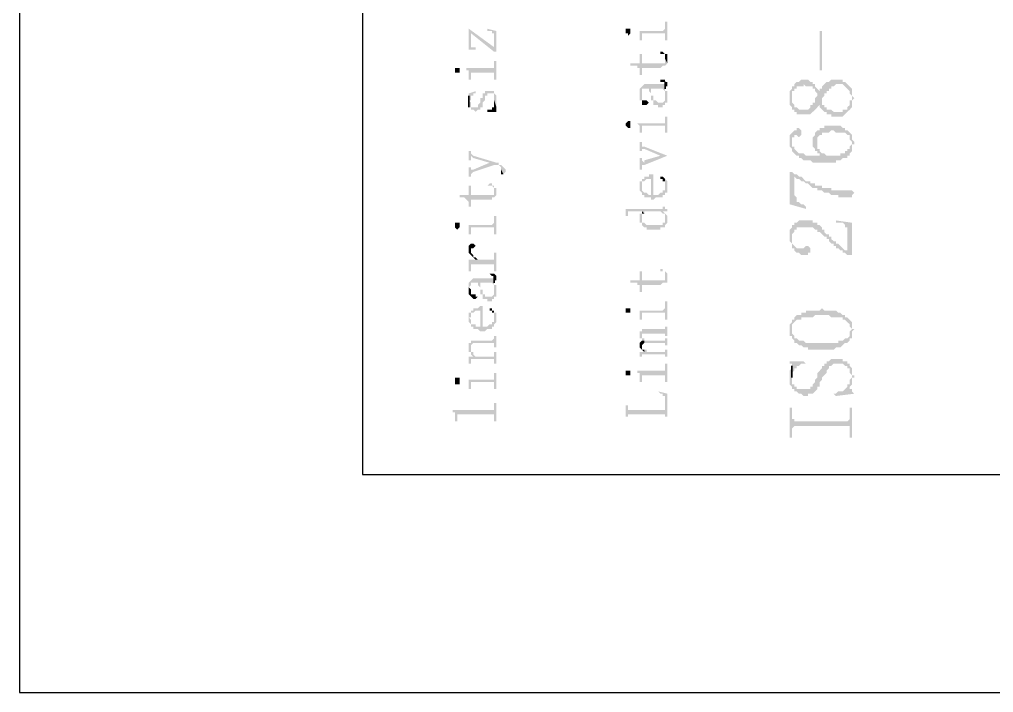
# Model space of a CAD drawing. Header units: inches. Extents: x 3613 to 8393, y -2205 to -794.
# Drawn here: x 3613.22 to 3632.26, y -1185.65 to -1172.5 of the extents above; entities that cross this region are included whole.
import ezdxf

# ---------------------------------------------------------------- set-up
doc = ezdxf.new("R2010")
doc.units = ezdxf.units.IN
doc.header["$MEASUREMENT"] = 0

msp = doc.modelspace()

# ---------------------------------------------------------------- hatches: boundary and pattern name
at = {"transparency": 33554559}
for points in [[(3622.004, -1172.676), (3622.049, -1172.766), (3622.5, -1173.127), (3622.5, -1173.037)], [(3622.004, -1172.676), (3622.004, -1173.082), (3622.184, -1173.082), (3622.139, -1173.082), (3622.139, -1173.037), (3622.049, -1173.037), (3622.049, -1172.992), (3622.049, -1172.766)], [(3622.365, -1172.676), (3622.365, -1172.721), (3622.455, -1172.721), (3622.455, -1172.766), (3622.5, -1172.766), (3622.5, -1172.811), (3622.5, -1173.127), (3622.545, -1173.127), (3622.545, -1172.721)], [(3625.073, -1172.721), (3625.073, -1172.766), (3625.118, -1172.766), (3625.118, -1172.811), (3625.118, -1172.811), (3625.163, -1172.766), (3625.163, -1172.721), (3625.163, -1172.676), (3625.073, -1172.676)], [(3625.298, -1172.721), (3625.343, -1172.721), (3625.343, -1172.766), (3625.343, -1172.811), (3625.343, -1172.856), (3625.343, -1172.902), (3625.389, -1172.902), (3625.389, -1172.811), (3625.389, -1172.766), (3625.84, -1172.766), (3625.84, -1172.902), (3625.885, -1172.902), (3625.885, -1172.541), (3625.84, -1172.541), (3625.84, -1172.676), (3625.84, -1172.676), (3625.795, -1172.721)], [(3628.909, -1173.488), (3628.909, -1172.721), (3628.864, -1172.721), (3628.864, -1173.488)], [(3625.163, -1173.353), (3625.163, -1173.398), (3625.298, -1173.398), (3625.298, -1173.443), (3625.343, -1173.443), (3625.343, -1173.488), (3625.343, -1173.579), (3625.389, -1173.579), (3625.389, -1173.443), (3625.75, -1173.443), (3625.795, -1173.398), (3625.84, -1173.398), (3625.885, -1173.353), (3625.84, -1173.263), (3625.84, -1173.308), (3625.84, -1173.353), (3625.389, -1173.353), (3625.389, -1173.172), (3625.343, -1173.172), (3625.343, -1173.353)], [(3625.75, -1173.172), (3625.84, -1173.172), (3625.84, -1173.218), (3625.84, -1173.263), (3625.84, -1173.263), (3625.885, -1173.353), (3625.885, -1173.263), (3625.885, -1173.218), (3625.885, -1173.172), (3625.84, -1173.172), (3625.795, -1173.127), (3625.75, -1173.127)], [(3621.733, -1173.488), (3621.733, -1173.533), (3621.823, -1173.533), (3621.823, -1173.488), (3621.823, -1173.443), (3621.733, -1173.443)], [(3621.959, -1173.443), (3621.959, -1173.488), (3622.004, -1173.488), (3622.004, -1173.533), (3622.004, -1173.579), (3622.004, -1173.669), (3622.049, -1173.669), (3622.049, -1173.533), (3622.5, -1173.533), (3622.5, -1173.669), (3622.545, -1173.669), (3622.545, -1173.308), (3622.5, -1173.308), (3622.5, -1173.443), (3622.455, -1173.443)], [(3625.343, -1173.94), (3625.343, -1173.985), (3625.343, -1174.03), (3625.343, -1174.075), (3625.389, -1174.075), (3625.389, -1173.94), (3625.389, -1173.895), (3625.389, -1173.849), (3625.524, -1173.849), (3625.524, -1173.895), (3625.524, -1173.895), (3625.569, -1173.94), (3625.569, -1173.985), (3625.569, -1173.849), (3625.795, -1173.849), (3625.84, -1173.895), (3625.84, -1173.94), (3625.84, -1173.985), (3625.84, -1174.03), (3625.885, -1173.895), (3625.84, -1173.895), (3625.84, -1173.849), (3625.84, -1173.759), (3625.434, -1173.759), (3625.389, -1173.804), (3625.389, -1173.804), (3625.343, -1173.849), (3625.343, -1173.895)], [(3625.75, -1173.669), (3625.75, -1173.714), (3625.84, -1173.714), (3625.84, -1173.804), (3625.885, -1173.804), (3625.885, -1173.759), (3625.885, -1173.714), (3625.84, -1173.714), (3625.84, -1173.669), (3625.795, -1173.669)], [(3628.277, -1174.03), (3628.277, -1174.165), (3628.322, -1174.21), (3628.322, -1174.256), (3628.367, -1174.256), (3628.367, -1174.301), (3628.412, -1174.301), (3628.412, -1174.346), (3628.683, -1174.346), (3628.728, -1174.301), (3628.728, -1174.301), (3628.774, -1174.256), (3628.774, -1174.256), (3628.819, -1174.21), (3628.819, -1174.21), (3628.864, -1174.165), (3628.864, -1174.21), (3628.909, -1174.12), (3628.909, -1174.075), (3628.909, -1174.03), (3628.954, -1173.985), (3628.954, -1173.94), (3628.999, -1173.94), (3628.999, -1173.895), (3629.044, -1173.895), (3629.044, -1173.849), (3629.089, -1173.849), (3629.089, -1173.804), (3629.135, -1173.804), (3629.18, -1173.759), (3629.315, -1173.759), (3629.36, -1173.804), (3629.36, -1173.804), (3629.405, -1173.849), (3629.405, -1173.849), (3629.451, -1173.895), (3629.451, -1173.94), (3629.496, -1173.985), (3629.496, -1174.21), (3629.496, -1174.12), (3629.496, -1174.075), (3629.541, -1174.03), (3629.496, -1173.985), (3629.496, -1173.895), (3629.496, -1173.849), (3629.451, -1173.804), (3629.451, -1173.804), (3629.405, -1173.759), (3629.405, -1173.759), (3629.36, -1173.714), (3629.315, -1173.714), (3629.315, -1173.669), (3629.089, -1173.669), (3629.044, -1173.714), (3628.999, -1173.714), (3628.954, -1173.759), (3628.954, -1173.759), (3628.909, -1173.804), (3628.909, -1173.849), (3628.864, -1173.849), (3628.864, -1173.895), (3628.864, -1173.895), (3628.819, -1173.849), (3628.819, -1173.985), (3628.819, -1173.985), (3628.774, -1174.03), (3628.774, -1174.12), (3628.728, -1174.12), (3628.728, -1174.165), (3628.683, -1174.165), (3628.683, -1174.21), (3628.638, -1174.256), (3628.458, -1174.256), (3628.412, -1174.21), (3628.367, -1174.21), (3628.367, -1174.165), (3628.367, -1174.165), (3628.322, -1174.12), (3628.322, -1174.075), (3628.322, -1173.849), (3628.322, -1173.849), (3628.277, -1173.895), (3628.277, -1173.985)], [(3628.322, -1173.849), (3628.322, -1174.03), (3628.322, -1173.895), (3628.367, -1173.895), (3628.367, -1173.849), (3628.412, -1173.849), (3628.412, -1173.804), (3628.548, -1173.804), (3628.548, -1173.759), (3628.593, -1173.804), (3628.728, -1173.804), (3628.728, -1173.849), (3628.774, -1173.849), (3628.774, -1173.895), (3628.819, -1173.94), (3628.819, -1173.849), (3628.819, -1173.849), (3628.774, -1173.804), (3628.774, -1173.759), (3628.728, -1173.759), (3628.728, -1173.714), (3628.683, -1173.714), (3628.638, -1173.669), (3628.503, -1173.669), (3628.458, -1173.714), (3628.412, -1173.714), (3628.367, -1173.759), (3628.367, -1173.804), (3628.322, -1173.804)], [(3622.004, -1174.21), (3622.049, -1174.21), (3622.049, -1174.256), (3622.094, -1174.256), (3622.139, -1174.301), (3622.139, -1174.301), (3622.184, -1174.256), (3622.229, -1174.256), (3622.229, -1174.21), (3622.274, -1174.21), (3622.274, -1174.165), (3622.274, -1174.12), (3622.274, -1174.12), (3622.32, -1174.075), (3622.32, -1174.03), (3622.32, -1173.985), (3622.365, -1173.985), (3622.365, -1173.94), (3622.5, -1173.94), (3622.5, -1173.985), (3622.5, -1174.03), (3622.5, -1174.075), (3622.545, -1174.21), (3622.545, -1174.165), (3622.545, -1174.12), (3622.545, -1174.075), (3622.545, -1174.03), (3622.545, -1173.985), (3622.545, -1173.985), (3622.5, -1173.94), (3622.5, -1173.895), (3622.32, -1173.895), (3622.32, -1173.94), (3622.274, -1173.94), (3622.274, -1173.985), (3622.274, -1174.03), (3622.229, -1174.03), (3622.229, -1174.075), (3622.229, -1174.12), (3622.229, -1174.12), (3622.184, -1174.165), (3622.184, -1174.21), (3622.049, -1174.21), (3622.049, -1174.165), (3622.049, -1174.12), (3622.004, -1174.075)], [(3622.004, -1173.94), (3622.004, -1174.21), (3622.004, -1174.075), (3622.049, -1174.075), (3622.049, -1174.03), (3622.049, -1173.985), (3622.094, -1173.985), (3622.094, -1173.94), (3622.139, -1173.94), (3622.139, -1173.895)], [(3625.389, -1174.075), (3625.389, -1174.12), (3625.389, -1174.165), (3625.479, -1174.165), (3625.524, -1174.12), (3625.524, -1174.12), (3625.479, -1174.075), (3625.389, -1174.075), (3625.389, -1174.03), (3625.389, -1173.94)], [(3625.569, -1173.985), (3625.569, -1174.03), (3625.569, -1174.075), (3625.614, -1174.075), (3625.614, -1174.12), (3625.614, -1174.165), (3625.705, -1174.165), (3625.705, -1174.21), (3625.795, -1174.21), (3625.795, -1174.165), (3625.84, -1174.165), (3625.84, -1174.12), (3625.885, -1174.12), (3625.885, -1174.075), (3625.885, -1174.03), (3625.885, -1173.985), (3625.885, -1173.94), (3625.885, -1173.895), (3625.84, -1174.03), (3625.84, -1174.075), (3625.84, -1174.075), (3625.795, -1174.12), (3625.705, -1174.12), (3625.659, -1174.075), (3625.614, -1174.075), (3625.614, -1174.03), (3625.614, -1173.985), (3625.569, -1173.985), (3625.569, -1173.94), (3625.569, -1173.849), (3625.569, -1173.849)], [(3622.365, -1174.256), (3622.365, -1174.301), (3622.545, -1174.301), (3622.545, -1174.256), (3622.545, -1174.21), (3622.5, -1174.075), (3622.5, -1174.12), (3622.5, -1174.165), (3622.5, -1174.21), (3622.455, -1174.21), (3622.455, -1174.256), (3622.41, -1174.256)], [(3628.864, -1174.21), (3628.909, -1174.256), (3628.909, -1174.256), (3628.954, -1174.301), (3628.999, -1174.301), (3628.999, -1174.346), (3629.089, -1174.346), (3629.089, -1174.391), (3629.315, -1174.391), (3629.36, -1174.346), (3629.36, -1174.346), (3629.405, -1174.301), (3629.405, -1174.301), (3629.451, -1174.256), (3629.451, -1174.256), (3629.496, -1174.21), (3629.496, -1174.03), (3629.496, -1174.075), (3629.451, -1174.075), (3629.451, -1174.165), (3629.405, -1174.21), (3629.405, -1174.256), (3629.315, -1174.256), (3629.315, -1174.301), (3629.135, -1174.301), (3629.089, -1174.256), (3628.999, -1174.256), (3628.999, -1174.21), (3628.954, -1174.21), (3628.954, -1174.165), (3628.909, -1174.165), (3628.909, -1174.12)], [(3625.298, -1174.526), (3625.298, -1174.526), (3625.343, -1174.572), (3625.343, -1174.617), (3625.343, -1174.662), (3625.343, -1174.707), (3625.389, -1174.707), (3625.389, -1174.617), (3625.389, -1174.572), (3625.84, -1174.572), (3625.84, -1174.617), (3625.84, -1174.707), (3625.885, -1174.707), (3625.885, -1174.391), (3625.84, -1174.391), (3625.84, -1174.481), (3625.84, -1174.526), (3625.795, -1174.526)], [(3625.073, -1174.572), (3625.073, -1174.572), (3625.118, -1174.617), (3625.163, -1174.617), (3625.163, -1174.572), (3625.163, -1174.526), (3625.163, -1174.481), (3625.118, -1174.481), (3625.073, -1174.526), (3625.073, -1174.526)], [(3628.728, -1174.887), (3628.728, -1174.933), (3628.728, -1174.978), (3628.774, -1175.023), (3628.774, -1175.068), (3628.819, -1175.068), (3628.819, -1174.842), (3628.819, -1174.797), (3628.864, -1174.752), (3628.909, -1174.752), (3628.909, -1174.707), (3629.044, -1174.707), (3629.089, -1174.662), (3629.135, -1174.662), (3629.18, -1174.707), (3629.36, -1174.707), (3629.405, -1174.752), (3629.451, -1174.752), (3629.451, -1174.842), (3629.496, -1174.887), (3629.496, -1175.068), (3629.496, -1174.933), (3629.541, -1174.933), (3629.541, -1174.887), (3629.496, -1174.842), (3629.496, -1174.752), (3629.451, -1174.707), (3629.451, -1174.707), (3629.405, -1174.662), (3629.36, -1174.662), (3629.36, -1174.617), (3629.315, -1174.617), (3629.27, -1174.572), (3628.954, -1174.572), (3628.954, -1174.617), (3628.864, -1174.617), (3628.864, -1174.662), (3628.819, -1174.662), (3628.774, -1174.707), (3628.774, -1174.752), (3628.728, -1174.797), (3628.728, -1174.842)], [(3628.277, -1174.842), (3628.277, -1174.933), (3628.277, -1174.978), (3628.322, -1175.023), (3628.322, -1175.068), (3628.367, -1175.113), (3628.367, -1175.113), (3628.412, -1175.158), (3628.458, -1175.158), (3628.458, -1175.203), (3628.503, -1175.203), (3628.548, -1175.248), (3628.683, -1175.248), (3628.728, -1175.294), (3629.18, -1175.294), (3629.18, -1175.248), (3629.27, -1175.248), (3629.315, -1175.203), (3629.405, -1175.203), (3629.405, -1175.158), (3629.451, -1175.158), (3629.451, -1175.113), (3629.496, -1175.068), (3629.496, -1174.887), (3629.496, -1174.933), (3629.451, -1174.978), (3629.451, -1175.023), (3629.405, -1175.023), (3629.405, -1175.068), (3629.36, -1175.068), (3629.36, -1175.113), (3629.27, -1175.113), (3629.27, -1175.158), (3628.999, -1175.158), (3628.954, -1175.113), (3628.909, -1175.158), (3628.593, -1175.158), (3628.548, -1175.113), (3628.458, -1175.113), (3628.412, -1175.068), (3628.412, -1175.068), (3628.367, -1175.023), (3628.367, -1174.978), (3628.322, -1174.978), (3628.322, -1174.887), (3628.322, -1174.707), (3628.277, -1174.752), (3628.277, -1174.797), (3628.277, -1174.797)], [(3628.322, -1174.707), (3628.322, -1174.887), (3628.322, -1174.797), (3628.367, -1174.797), (3628.367, -1174.752), (3628.412, -1174.752), (3628.458, -1174.797), (3628.458, -1174.797), (3628.503, -1174.752), (3628.503, -1174.662), (3628.503, -1174.662), (3628.458, -1174.617), (3628.412, -1174.617), (3628.412, -1174.662), (3628.367, -1174.662)], [(3625.343, -1174.887), (3625.343, -1175.068), (3625.389, -1175.068), (3625.389, -1175.023), (3625.434, -1175.023), (3625.75, -1175.158), (3625.885, -1175.158), (3625.434, -1174.978), (3625.389, -1174.978), (3625.389, -1174.933), (3625.389, -1174.887)], [(3628.819, -1175.068), (3628.819, -1175.113), (3628.864, -1175.113), (3628.864, -1175.158), (3628.909, -1175.158), (3628.954, -1175.113), (3628.909, -1175.113), (3628.864, -1175.068), (3628.864, -1175.023), (3628.819, -1175.023), (3628.819, -1174.978), (3628.819, -1174.887)], [(3622.004, -1175.068), (3622.004, -1175.248), (3622.049, -1175.248), (3622.049, -1175.203), (3622.049, -1175.158), (3622.094, -1175.203), (3622.41, -1175.294), (3622.41, -1175.294), (3622.5, -1175.339), (3622.59, -1175.339), (3622.636, -1175.384), (3622.636, -1175.429), (3622.681, -1175.519), (3622.681, -1175.519), (3622.726, -1175.474), (3622.726, -1175.429), (3622.726, -1175.429), (3622.681, -1175.384), (3622.681, -1175.384), (3622.636, -1175.339), (3622.59, -1175.339), (3622.59, -1175.294), (3622.545, -1175.294), (3622.094, -1175.158), (3622.049, -1175.113), (3622.049, -1175.068), (3622.049, -1175.068)], [(3625.343, -1175.203), (3625.343, -1175.429), (3625.389, -1175.429), (3625.389, -1175.384), (3625.389, -1175.339), (3625.434, -1175.339), (3625.885, -1175.158), (3625.75, -1175.158), (3625.434, -1175.248), (3625.434, -1175.294), (3625.389, -1175.248), (3625.389, -1175.203)], [(3622.004, -1175.384), (3622.004, -1175.564), (3622.049, -1175.564), (3622.049, -1175.519), (3622.049, -1175.519), (3622.094, -1175.474), (3622.5, -1175.339), (3622.41, -1175.294), (3622.094, -1175.429), (3622.049, -1175.429), (3622.049, -1175.384), (3622.049, -1175.384)], [(3622.636, -1175.474), (3622.636, -1175.519), (3622.681, -1175.519), (3622.636, -1175.429)], [(3625.343, -1175.655), (3625.389, -1175.745), (3625.389, -1175.7), (3625.389, -1175.655), (3625.434, -1175.655), (3625.479, -1175.61), (3625.569, -1175.61), (3625.569, -1176.016), (3625.614, -1176.016), (3625.659, -1175.971), (3625.795, -1175.971), (3625.795, -1175.925), (3625.84, -1175.925), (3625.84, -1175.88), (3625.885, -1175.88), (3625.885, -1175.835), (3625.885, -1175.79), (3625.885, -1175.745), (3625.885, -1175.7), (3625.885, -1175.655), (3625.885, -1175.655), (3625.84, -1175.61), (3625.84, -1175.745), (3625.84, -1175.79), (3625.84, -1175.835), (3625.795, -1175.835), (3625.795, -1175.88), (3625.75, -1175.88), (3625.705, -1175.925), (3625.614, -1175.925), (3625.614, -1175.519), (3625.524, -1175.519), (3625.524, -1175.564), (3625.434, -1175.564), (3625.434, -1175.61), (3625.389, -1175.61), (3625.389, -1175.655)], [(3628.277, -1175.474), (3628.277, -1176.106), (3628.593, -1176.196), (3628.593, -1176.151), (3628.548, -1176.106), (3628.503, -1176.106), (3628.458, -1176.061), (3628.412, -1176.061), (3628.412, -1175.971), (3628.367, -1175.925), (3628.367, -1175.519), (3628.322, -1175.474)], [(3628.367, -1175.519), (3628.367, -1175.564), (3628.412, -1175.61), (3628.458, -1175.61), (3628.503, -1175.655), (3628.548, -1175.655), (3628.593, -1175.7), (3628.638, -1175.7), (3628.683, -1175.745), (3628.683, -1175.745), (3628.728, -1175.79), (3628.819, -1175.79), (3628.819, -1175.835), (3628.909, -1175.835), (3628.954, -1175.88), (3629.044, -1175.88), (3629.089, -1175.925), (3629.225, -1175.925), (3629.225, -1175.971), (3629.496, -1175.971), (3629.496, -1175.925), (3629.541, -1175.88), (3629.496, -1175.835), (3629.089, -1175.835), (3629.089, -1175.79), (3628.909, -1175.79), (3628.909, -1175.745), (3628.774, -1175.745), (3628.774, -1175.7), (3628.683, -1175.7), (3628.683, -1175.655), (3628.593, -1175.655), (3628.548, -1175.61), (3628.548, -1175.61), (3628.503, -1175.564), (3628.458, -1175.564), (3628.412, -1175.519)], [(3622.365, -1175.745), (3622.455, -1175.745), (3622.5, -1175.79), (3622.5, -1175.835), (3622.5, -1175.971), (3622.545, -1175.925), (3622.545, -1175.88), (3622.545, -1175.79), (3622.5, -1175.79), (3622.5, -1175.745), (3622.455, -1175.745), (3622.455, -1175.7), (3622.41, -1175.7)], [(3625.343, -1175.745), (3625.343, -1175.79), (3625.343, -1175.835), (3625.343, -1175.835), (3625.389, -1175.88), (3625.389, -1175.925), (3625.434, -1175.925), (3625.434, -1175.971), (3625.569, -1175.971), (3625.569, -1176.016), (3625.569, -1175.925), (3625.524, -1175.925), (3625.479, -1175.88), (3625.434, -1175.88), (3625.389, -1175.835), (3625.389, -1175.79), (3625.389, -1175.745), (3625.343, -1175.655), (3625.343, -1175.7)], [(3625.75, -1175.564), (3625.75, -1175.61), (3625.795, -1175.61), (3625.795, -1175.655), (3625.84, -1175.655), (3625.84, -1175.7), (3625.84, -1175.745), (3625.84, -1175.61), (3625.84, -1175.61), (3625.795, -1175.564)], [(3621.823, -1175.925), (3621.823, -1175.971), (3621.913, -1175.971), (3621.959, -1176.016), (3621.959, -1176.016), (3622.004, -1176.061), (3622.004, -1176.151), (3622.049, -1176.151), (3622.049, -1176.016), (3622.455, -1176.016), (3622.455, -1175.971), (3622.5, -1175.971), (3622.5, -1175.835), (3622.5, -1175.88), (3622.5, -1175.925), (3622.049, -1175.925), (3622.049, -1175.745), (3622.004, -1175.745), (3622.004, -1175.925)], [(3625.028, -1176.196), (3625.073, -1176.196), (3625.073, -1176.241), (3625.073, -1176.332), (3625.118, -1176.332), (3625.118, -1176.287), (3625.118, -1176.241), (3625.389, -1176.241), (3625.434, -1176.287), (3625.434, -1176.241), (3625.75, -1176.241), (3625.795, -1176.287), (3625.795, -1176.241), (3625.885, -1176.241), (3625.885, -1176.196), (3625.84, -1176.196), (3625.84, -1176.151), (3625.84, -1176.106), (3625.84, -1176.151), (3625.795, -1176.151), (3625.795, -1176.196)], [(3625.343, -1176.377), (3625.343, -1176.422), (3625.343, -1176.467), (3625.389, -1176.467), (3625.389, -1176.512), (3625.389, -1176.512), (3625.434, -1176.557), (3625.479, -1176.557), (3625.479, -1176.602), (3625.75, -1176.602), (3625.75, -1176.557), (3625.84, -1176.557), (3625.84, -1176.512), (3625.84, -1176.377), (3625.84, -1176.422), (3625.84, -1176.467), (3625.795, -1176.467), (3625.795, -1176.512), (3625.479, -1176.512), (3625.434, -1176.467), (3625.389, -1176.467), (3625.389, -1176.422), (3625.389, -1176.287), (3625.343, -1176.287), (3625.343, -1176.332)], [(3625.389, -1176.287), (3625.389, -1176.377), (3625.389, -1176.332), (3625.389, -1176.287), (3625.434, -1176.287), (3625.389, -1176.241), (3625.389, -1176.241)], [(3625.795, -1176.287), (3625.84, -1176.287), (3625.84, -1176.332), (3625.84, -1176.377), (3625.84, -1176.512), (3625.885, -1176.467), (3625.885, -1176.422), (3625.885, -1176.377), (3625.885, -1176.332), (3625.885, -1176.332), (3625.84, -1176.287), (3625.84, -1176.287), (3625.795, -1176.241), (3625.795, -1176.241)], [(3621.733, -1176.512), (3621.733, -1176.557), (3621.733, -1176.557), (3621.778, -1176.602), (3621.778, -1176.602), (3621.823, -1176.557), (3621.823, -1176.512), (3621.823, -1176.467), (3621.733, -1176.467)], [(3621.959, -1176.512), (3622.004, -1176.512), (3622.004, -1176.557), (3622.004, -1176.648), (3622.004, -1176.693), (3622.049, -1176.693), (3622.049, -1176.602), (3622.049, -1176.557), (3622.5, -1176.557), (3622.5, -1176.693), (3622.545, -1176.693), (3622.545, -1176.332), (3622.5, -1176.332), (3622.5, -1176.467), (3622.5, -1176.467), (3622.455, -1176.512)], [(3628.277, -1176.738), (3628.277, -1176.828), (3628.277, -1176.828), (3628.322, -1176.873), (3628.322, -1176.918), (3628.322, -1176.738), (3628.322, -1176.693), (3628.367, -1176.648), (3628.367, -1176.602), (3628.412, -1176.602), (3628.412, -1176.557), (3628.728, -1176.557), (3628.774, -1176.602), (3628.819, -1176.602), (3628.819, -1176.648), (3628.864, -1176.648), (3628.909, -1176.693), (3628.909, -1176.693), (3628.954, -1176.738), (3628.999, -1176.738), (3628.999, -1176.783), (3629.044, -1176.783), (3629.044, -1176.828), (3629.089, -1176.873), (3629.135, -1176.873), (3629.135, -1176.918), (3629.18, -1176.918), (3629.18, -1176.964), (3629.225, -1176.964), (3629.27, -1177.009), (3629.315, -1177.009), (3629.315, -1177.054), (3629.36, -1177.054), (3629.405, -1177.099), (3629.405, -1177.009), (3629.36, -1177.009), (3629.315, -1176.964), (3629.315, -1176.964), (3629.27, -1176.918), (3629.225, -1176.873), (3629.18, -1176.873), (3629.18, -1176.828), (3629.135, -1176.828), (3629.089, -1176.783), (3629.089, -1176.738), (3629.044, -1176.738), (3629.044, -1176.693), (3628.999, -1176.693), (3628.954, -1176.648), (3628.954, -1176.602), (3628.909, -1176.602), (3628.909, -1176.557), (3628.864, -1176.512), (3628.819, -1176.512), (3628.819, -1176.467), (3628.728, -1176.467), (3628.728, -1176.422), (3628.458, -1176.422), (3628.412, -1176.467), (3628.367, -1176.467), (3628.367, -1176.512), (3628.322, -1176.512), (3628.322, -1176.557), (3628.322, -1176.557), (3628.277, -1176.602), (3628.277, -1176.648), (3628.277, -1176.693)], [(3629.18, -1176.422), (3629.18, -1176.467), (3629.315, -1176.467), (3629.36, -1176.512), (3629.36, -1176.557), (3629.405, -1176.557), (3629.405, -1177.099), (3629.496, -1177.099), (3629.496, -1176.467)], [(3622.004, -1176.964), (3622.004, -1177.009), (3622.004, -1177.054), (3622.004, -1177.054), (3622.049, -1177.099), (3622.049, -1177.009), (3622.049, -1176.964), (3622.094, -1176.964), (3622.139, -1176.918), (3622.139, -1176.918), (3622.094, -1176.873), (3622.049, -1176.873), (3622.004, -1176.918)], [(3628.322, -1176.918), (3628.322, -1176.964), (3628.367, -1176.964), (3628.367, -1177.009), (3628.367, -1177.009), (3628.412, -1177.054), (3628.458, -1177.054), (3628.503, -1177.099), (3628.638, -1177.099), (3628.638, -1177.054), (3628.683, -1177.054), (3628.683, -1176.964), (3628.683, -1176.964), (3628.638, -1176.918), (3628.593, -1176.918), (3628.548, -1176.964), (3628.412, -1176.964), (3628.367, -1176.918), (3628.367, -1176.918), (3628.322, -1176.873), (3628.322, -1176.828), (3628.322, -1176.783)], [(3622.004, -1177.189), (3622.004, -1177.234), (3622.004, -1177.279), (3622.004, -1177.325), (3622.004, -1177.415), (3622.049, -1177.415), (3622.049, -1177.279), (3622.5, -1177.279), (3622.5, -1177.415), (3622.545, -1177.415), (3622.545, -1177.054), (3622.5, -1177.054), (3622.5, -1177.144), (3622.5, -1177.189), (3622.139, -1177.189)], [(3622.049, -1177.099), (3622.049, -1177.099), (3622.094, -1177.144), (3622.094, -1177.144), (3622.139, -1177.189), (3622.184, -1177.189), (3622.139, -1177.144), (3622.094, -1177.144), (3622.094, -1177.099), (3622.094, -1177.099), (3622.049, -1177.054), (3622.049, -1177.009), (3622.049, -1177.009)], [(3625.163, -1177.595), (3625.163, -1177.64), (3625.298, -1177.64), (3625.298, -1177.686), (3625.343, -1177.686), (3625.343, -1177.731), (3625.343, -1177.821), (3625.389, -1177.821), (3625.389, -1177.686), (3625.75, -1177.686), (3625.795, -1177.64), (3625.885, -1177.64), (3625.84, -1177.505), (3625.84, -1177.55), (3625.84, -1177.595), (3625.389, -1177.595), (3625.389, -1177.415), (3625.343, -1177.415), (3625.343, -1177.595)], [(3625.75, -1177.415), (3625.84, -1177.415), (3625.84, -1177.46), (3625.84, -1177.505), (3625.84, -1177.505), (3625.885, -1177.64), (3625.885, -1177.595), (3625.885, -1177.55), (3625.885, -1177.46), (3625.885, -1177.46), (3625.84, -1177.415), (3625.795, -1177.415), (3625.795, -1177.37), (3625.75, -1177.37)], [(3622.004, -1177.731), (3622.004, -1177.776), (3622.004, -1177.821), (3622.004, -1177.866), (3622.004, -1177.731), (3622.004, -1177.731), (3622.049, -1177.686), (3622.049, -1177.64), (3622.184, -1177.64), (3622.184, -1177.686), (3622.184, -1177.686), (3622.229, -1177.731), (3622.229, -1177.776), (3622.229, -1177.64), (3622.455, -1177.64), (3622.5, -1177.686), (3622.5, -1177.731), (3622.5, -1177.776), (3622.5, -1177.821), (3622.5, -1177.686), (3622.5, -1177.64), (3622.5, -1177.55), (3622.094, -1177.55), (3622.049, -1177.595), (3622.049, -1177.595), (3622.004, -1177.64), (3622.004, -1177.686)], [(3622.41, -1177.46), (3622.41, -1177.46), (3622.455, -1177.505), (3622.5, -1177.505), (3622.5, -1177.595), (3622.545, -1177.595), (3622.545, -1177.55), (3622.545, -1177.505), (3622.545, -1177.505), (3622.5, -1177.46), (3622.455, -1177.46)], [(3622.004, -1177.866), (3622.049, -1177.911), (3622.049, -1177.911), (3622.094, -1177.956), (3622.139, -1177.956), (3622.184, -1177.911), (3622.139, -1177.911), (3622.139, -1177.866), (3622.049, -1177.866), (3622.049, -1177.821), (3622.049, -1177.776), (3622.004, -1177.731)], [(3622.229, -1177.776), (3622.229, -1177.821), (3622.229, -1177.866), (3622.274, -1177.866), (3622.274, -1177.911), (3622.274, -1177.956), (3622.365, -1177.956), (3622.365, -1178.002), (3622.455, -1178.002), (3622.455, -1177.956), (3622.5, -1177.956), (3622.5, -1177.911), (3622.545, -1177.911), (3622.545, -1177.866), (3622.545, -1177.821), (3622.545, -1177.731), (3622.545, -1177.686), (3622.5, -1177.686), (3622.5, -1177.821), (3622.5, -1177.866), (3622.5, -1177.866), (3622.455, -1177.911), (3622.32, -1177.911), (3622.32, -1177.866), (3622.274, -1177.866), (3622.274, -1177.821), (3622.274, -1177.776), (3622.229, -1177.776), (3622.229, -1177.731), (3622.229, -1177.64), (3622.229, -1177.64)], [(3625.298, -1178.182), (3625.343, -1178.182), (3625.343, -1178.227), (3625.343, -1178.317), (3625.343, -1178.363), (3625.389, -1178.363), (3625.389, -1178.272), (3625.389, -1178.227), (3625.84, -1178.227), (3625.84, -1178.363), (3625.885, -1178.363), (3625.885, -1178.002), (3625.84, -1178.002), (3625.84, -1178.137), (3625.84, -1178.137), (3625.795, -1178.182)], [(3622.004, -1178.227), (3622.004, -1178.317), (3622.049, -1178.317), (3622.049, -1178.272), (3622.049, -1178.227), (3622.094, -1178.227), (3622.139, -1178.182), (3622.229, -1178.182), (3622.229, -1178.588), (3622.32, -1178.588), (3622.365, -1178.543), (3622.455, -1178.543), (3622.455, -1178.498), (3622.5, -1178.498), (3622.5, -1178.453), (3622.5, -1178.453), (3622.545, -1178.408), (3622.545, -1178.363), (3622.545, -1178.317), (3622.545, -1178.272), (3622.545, -1178.227), (3622.5, -1178.227), (3622.5, -1178.182), (3622.5, -1178.317), (3622.5, -1178.363), (3622.5, -1178.408), (3622.455, -1178.408), (3622.455, -1178.453), (3622.41, -1178.453), (3622.365, -1178.498), (3622.274, -1178.498), (3622.274, -1178.092), (3622.229, -1178.092), (3622.184, -1178.137), (3622.094, -1178.137), (3622.094, -1178.182), (3622.049, -1178.182), (3622.049, -1178.227)], [(3622.365, -1178.137), (3622.41, -1178.137), (3622.41, -1178.182), (3622.455, -1178.182), (3622.455, -1178.227), (3622.5, -1178.227), (3622.5, -1178.272), (3622.5, -1178.317), (3622.5, -1178.182), (3622.455, -1178.182), (3622.455, -1178.137), (3622.41, -1178.137)], [(3625.073, -1178.182), (3625.073, -1178.227), (3625.163, -1178.227), (3625.163, -1178.182), (3625.163, -1178.137), (3625.073, -1178.137)], [(3628.322, -1178.408), (3628.322, -1178.543), (3628.322, -1178.498), (3628.322, -1178.453), (3628.367, -1178.408), (3628.367, -1178.408), (3628.412, -1178.363), (3628.503, -1178.363), (3628.503, -1178.317), (3628.728, -1178.317), (3628.774, -1178.272), (3629.044, -1178.272), (3629.089, -1178.317), (3629.315, -1178.317), (3629.315, -1178.363), (3629.36, -1178.363), (3629.405, -1178.408), (3629.405, -1178.408), (3629.451, -1178.453), (3629.451, -1178.498), (3629.496, -1178.543), (3629.496, -1178.408), (3629.451, -1178.363), (3629.451, -1178.363), (3629.405, -1178.317), (3629.36, -1178.317), (3629.36, -1178.272), (3629.315, -1178.272), (3629.27, -1178.227), (3629.225, -1178.227), (3629.18, -1178.182), (3628.954, -1178.182), (3628.909, -1178.137), (3628.864, -1178.182), (3628.593, -1178.182), (3628.593, -1178.227), (3628.503, -1178.227), (3628.503, -1178.272), (3628.412, -1178.272), (3628.367, -1178.317), (3628.367, -1178.363), (3628.322, -1178.363)], [(3622.004, -1178.317), (3622.004, -1178.363), (3622.004, -1178.408), (3622.004, -1178.408), (3622.049, -1178.453), (3622.049, -1178.498), (3622.094, -1178.498), (3622.094, -1178.543), (3622.184, -1178.543), (3622.229, -1178.588), (3622.229, -1178.498), (3622.139, -1178.498), (3622.139, -1178.453), (3622.049, -1178.453), (3622.049, -1178.408), (3622.049, -1178.363), (3622.049, -1178.363), (3622.004, -1178.317), (3622.004, -1178.227), (3622.004, -1178.272)], [(3625.343, -1178.633), (3625.343, -1178.679), (3625.343, -1178.724), (3625.389, -1178.724), (3625.389, -1178.769), (3625.434, -1178.769), (3625.434, -1178.814), (3625.84, -1178.814), (3625.84, -1178.859), (3625.885, -1178.859), (3625.885, -1178.724), (3625.84, -1178.724), (3625.84, -1178.769), (3625.434, -1178.769), (3625.434, -1178.724), (3625.389, -1178.724), (3625.389, -1178.679), (3625.389, -1178.588), (3625.343, -1178.588)], [(3625.389, -1178.588), (3625.389, -1178.679), (3625.389, -1178.633), (3625.84, -1178.633), (3625.84, -1178.679), (3625.885, -1178.679), (3625.885, -1178.498), (3625.84, -1178.498), (3625.84, -1178.543), (3625.389, -1178.543)], [(3628.277, -1178.543), (3628.277, -1178.679), (3628.322, -1178.679), (3628.322, -1178.724), (3628.322, -1178.724), (3628.367, -1178.769), (3628.367, -1178.814), (3628.412, -1178.814), (3628.458, -1178.859), (3628.503, -1178.859), (3628.548, -1178.904), (3628.638, -1178.904), (3628.638, -1178.949), (3629.135, -1178.949), (3629.18, -1178.904), (3629.27, -1178.904), (3629.315, -1178.859), (3629.315, -1178.859), (3629.36, -1178.814), (3629.405, -1178.814), (3629.451, -1178.769), (3629.451, -1178.724), (3629.496, -1178.724), (3629.496, -1178.633), (3629.496, -1178.588), (3629.541, -1178.543), (3629.496, -1178.543), (3629.496, -1178.453), (3629.496, -1178.408), (3629.496, -1178.543), (3629.496, -1178.543), (3629.451, -1178.588), (3629.451, -1178.633), (3629.451, -1178.679), (3629.405, -1178.724), (3629.36, -1178.724), (3629.315, -1178.769), (3629.225, -1178.769), (3629.225, -1178.814), (3628.593, -1178.814), (3628.548, -1178.769), (3628.458, -1178.769), (3628.412, -1178.724), (3628.367, -1178.724), (3628.367, -1178.679), (3628.322, -1178.633), (3628.322, -1178.408), (3628.322, -1178.408), (3628.277, -1178.453)], [(3622.049, -1178.814), (3622.049, -1178.904), (3622.049, -1178.859), (3622.049, -1178.859), (3622.094, -1178.814), (3622.5, -1178.814), (3622.5, -1178.904), (3622.545, -1178.904), (3622.545, -1178.679), (3622.5, -1178.679), (3622.5, -1178.724), (3622.5, -1178.724), (3622.455, -1178.769), (3622.049, -1178.769)], [(3625.343, -1178.859), (3625.343, -1178.904), (3625.343, -1178.904), (3625.389, -1178.949), (3625.389, -1178.859), (3625.389, -1178.859), (3625.434, -1178.814), (3625.434, -1178.769), (3625.389, -1178.769), (3625.343, -1178.814), (3625.343, -1178.814)], [(3622.004, -1178.904), (3622.004, -1178.949), (3622.004, -1178.994), (3622.049, -1178.994), (3622.049, -1179.04), (3622.049, -1179.04), (3622.094, -1179.085), (3622.094, -1179.04), (3622.094, -1178.994), (3622.049, -1178.994), (3622.049, -1178.949), (3622.049, -1178.814), (3622.004, -1178.814), (3622.004, -1178.859), (3622.004, -1178.859)], [(3625.343, -1178.994), (3625.343, -1179.04), (3625.343, -1179.085), (3625.389, -1179.085), (3625.389, -1179.04), (3625.84, -1179.04), (3625.84, -1179.085), (3625.885, -1179.085), (3625.885, -1178.949), (3625.84, -1178.949), (3625.84, -1178.994), (3625.479, -1178.994), (3625.479, -1178.949), (3625.434, -1178.949), (3625.434, -1178.994)], [(3625.389, -1178.949), (3625.389, -1178.949), (3625.434, -1178.994), (3625.434, -1178.949), (3625.389, -1178.949), (3625.389, -1178.904), (3625.389, -1178.859)], [(3622.004, -1179.085), (3622.004, -1179.13), (3622.004, -1179.175), (3622.004, -1179.22), (3622.049, -1179.22), (3622.049, -1179.175), (3622.049, -1179.13), (3622.5, -1179.13), (3622.5, -1179.175), (3622.5, -1179.22), (3622.545, -1179.22), (3622.545, -1178.994), (3622.5, -1178.994), (3622.5, -1179.04), (3622.5, -1179.085), (3622.139, -1179.085), (3622.094, -1179.04), (3622.094, -1179.085)], [(3628.277, -1179.491), (3628.277, -1179.626), (3628.277, -1179.626), (3628.322, -1179.671), (3628.322, -1179.717), (3628.367, -1179.717), (3628.367, -1179.762), (3628.412, -1179.762), (3628.458, -1179.807), (3628.503, -1179.807), (3628.548, -1179.852), (3628.638, -1179.852), (3628.638, -1179.807), (3628.728, -1179.807), (3628.774, -1179.762), (3628.774, -1179.762), (3628.819, -1179.717), (3628.819, -1179.671), (3628.864, -1179.671), (3628.864, -1179.581), (3628.909, -1179.536), (3628.909, -1179.491), (3628.954, -1179.446), (3628.954, -1179.446), (3628.999, -1179.401), (3628.999, -1179.356), (3628.999, -1179.356), (3629.044, -1179.31), (3629.044, -1179.265), (3629.089, -1179.265), (3629.135, -1179.22), (3629.315, -1179.22), (3629.36, -1179.265), (3629.405, -1179.265), (3629.405, -1179.31), (3629.451, -1179.31), (3629.451, -1179.401), (3629.496, -1179.446), (3629.496, -1179.626), (3629.496, -1179.581), (3629.496, -1179.491), (3629.541, -1179.491), (3629.541, -1179.446), (3629.496, -1179.446), (3629.496, -1179.31), (3629.496, -1179.31), (3629.451, -1179.265), (3629.451, -1179.22), (3629.405, -1179.22), (3629.405, -1179.175), (3629.315, -1179.175), (3629.315, -1179.13), (3629.089, -1179.13), (3629.044, -1179.175), (3628.999, -1179.175), (3628.999, -1179.22), (3628.954, -1179.22), (3628.954, -1179.265), (3628.909, -1179.265), (3628.909, -1179.31), (3628.864, -1179.356), (3628.864, -1179.356), (3628.819, -1179.401), (3628.819, -1179.491), (3628.774, -1179.536), (3628.774, -1179.581), (3628.728, -1179.626), (3628.728, -1179.671), (3628.683, -1179.671), (3628.683, -1179.717), (3628.412, -1179.717), (3628.412, -1179.671), (3628.367, -1179.671), (3628.367, -1179.626), (3628.322, -1179.626), (3628.322, -1179.31), (3628.277, -1179.356), (3628.277, -1179.401), (3628.277, -1179.446)], [(3625.298, -1179.356), (3625.298, -1179.401), (3625.343, -1179.401), (3625.343, -1179.446), (3625.343, -1179.491), (3625.343, -1179.581), (3625.389, -1179.581), (3625.389, -1179.446), (3625.84, -1179.446), (3625.84, -1179.581), (3625.885, -1179.581), (3625.885, -1179.22), (3625.84, -1179.22), (3625.84, -1179.356), (3625.795, -1179.356)], [(3628.277, -1179.175), (3628.277, -1179.22), (3628.322, -1179.22), (3628.322, -1179.446), (3628.322, -1179.401), (3628.367, -1179.356), (3628.367, -1179.31), (3628.412, -1179.31), (3628.412, -1179.265), (3628.458, -1179.265), (3628.503, -1179.22), (3628.593, -1179.22), (3628.548, -1179.175)], [(3621.733, -1179.536), (3621.733, -1179.581), (3621.733, -1179.626), (3621.823, -1179.626), (3621.823, -1179.581), (3621.823, -1179.536), (3621.823, -1179.491), (3621.733, -1179.491)], [(3621.959, -1179.536), (3622.004, -1179.536), (3622.004, -1179.581), (3622.004, -1179.626), (3622.004, -1179.671), (3622.004, -1179.717), (3622.049, -1179.717), (3622.049, -1179.626), (3622.049, -1179.581), (3622.5, -1179.581), (3622.5, -1179.626), (3622.5, -1179.717), (3622.545, -1179.717), (3622.545, -1179.401), (3622.5, -1179.401), (3622.5, -1179.491), (3622.5, -1179.536), (3622.455, -1179.536)], [(3625.073, -1179.401), (3625.073, -1179.446), (3625.163, -1179.446), (3625.163, -1179.401), (3625.163, -1179.356), (3625.073, -1179.356)], [(3629.135, -1179.807), (3629.18, -1179.852), (3629.541, -1179.807), (3629.496, -1179.762), (3629.496, -1179.717), (3629.451, -1179.717), (3629.451, -1179.536), (3629.451, -1179.626), (3629.405, -1179.626), (3629.405, -1179.671), (3629.405, -1179.671), (3629.36, -1179.717), (3629.36, -1179.717), (3629.315, -1179.762), (3629.225, -1179.762), (3629.18, -1179.807)], [(3629.451, -1179.536), (3629.451, -1179.717), (3629.451, -1179.671), (3629.496, -1179.626), (3629.496, -1179.446), (3629.496, -1179.491)], [(3625.705, -1179.762), (3625.705, -1179.762), (3625.75, -1179.807), (3625.795, -1179.807), (3625.795, -1179.852), (3625.84, -1179.852), (3625.84, -1179.897), (3625.84, -1179.942), (3625.84, -1180.258), (3625.885, -1180.258), (3625.885, -1179.807)], [(3621.688, -1180.123), (3621.688, -1180.168), (3621.733, -1180.168), (3621.733, -1180.213), (3621.733, -1180.258), (3621.733, -1180.348), (3621.778, -1180.348), (3621.778, -1180.213), (3622.5, -1180.213), (3622.5, -1180.348), (3622.545, -1180.348), (3622.545, -1179.987), (3622.5, -1179.987), (3622.5, -1180.078), (3622.5, -1180.123), (3622.455, -1180.123)], [(3625.073, -1180.033), (3625.073, -1180.258), (3625.118, -1180.258), (3625.118, -1180.213), (3625.84, -1180.213), (3625.84, -1180.258), (3625.84, -1180.078), (3625.84, -1180.123), (3625.118, -1180.123), (3625.118, -1180.033)], [(3628.277, -1180.078), (3628.277, -1180.664), (3628.322, -1180.664), (3628.322, -1180.484), (3628.322, -1180.484), (3628.367, -1180.439), (3629.451, -1180.439), (3629.451, -1180.484), (3629.451, -1180.664), (3629.496, -1180.664), (3629.496, -1180.078), (3629.451, -1180.078), (3629.451, -1180.258), (3629.451, -1180.303), (3629.451, -1180.303), (3629.405, -1180.348), (3628.367, -1180.348), (3628.367, -1180.303), (3628.322, -1180.303), (3628.322, -1180.078)]]:
    msp.add_hatch(color=256, dxfattribs=at).paths.add_polyline_path(points)

# ---------------------------------------------------------------- linework, layer by layer
for p, q in [((3619.928, -894.646), (3619.928, -1181.386)), ((3619.928, -1181.386), (4029.183, -1181.386))]:
    msp.add_line(p, q)
for points in [[(4033.221, -1185.646), (4033.221, -888.646), (3613.221, -888.646), (3613.221, -1185.646)], [(3625.84, -1173.759), (3625.84, -1173.849), (3625.84, -1173.714), (3625.84, -1173.759)], [(3622.004, -1174.12), (3622.004, -1174.165), (3622.004, -1174.21), (3622.004, -1173.985), (3622.004, -1174.03), (3622.004, -1174.075)], [(3622.5, -1177.55), (3622.5, -1177.64), (3622.5, -1177.505), (3622.5, -1177.55)], [(3628.322, -1179.31), (3628.322, -1179.491), (3628.322, -1179.446), (3628.322, -1179.265), (3628.322, -1179.265)]]:
    msp.add_lwpolyline(points, close=True)

doc.saveas('drawing.dxf')
